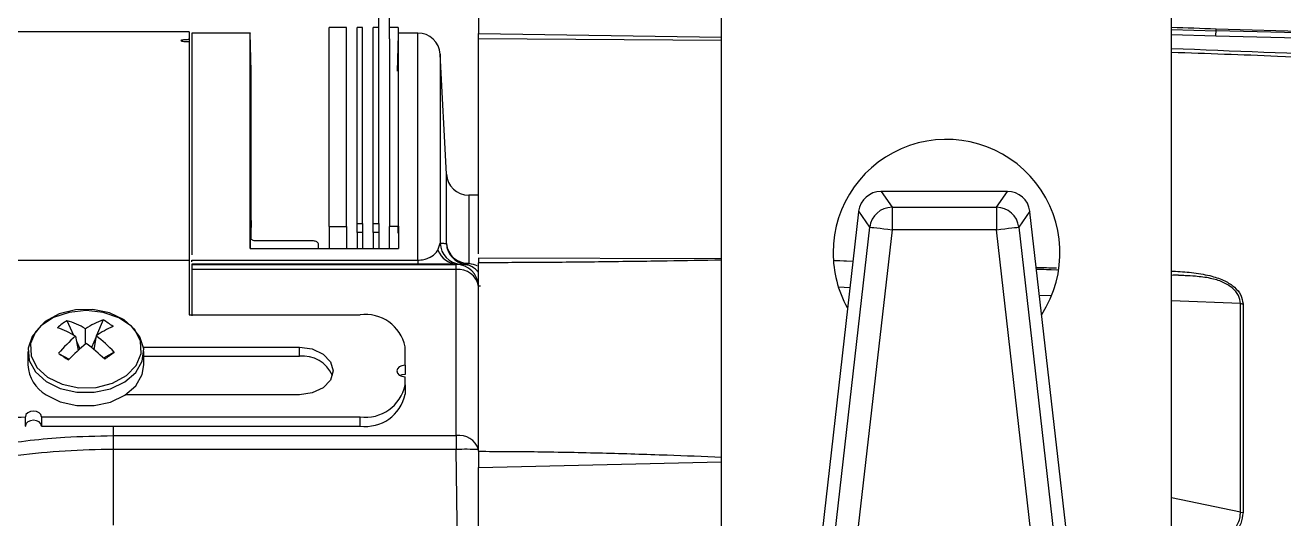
# Model space of a CAD drawing. Extents: x 16.5 to 113.1, y 4.4 to 84.5.
# Drawn here: x 80.104 to 83.599, y 37.919 to 39.288 of the extents above; entities that cross this region are included whole.
import ezdxf

# ---------------------------------------------------------------- set-up
doc = ezdxf.new("R2010")
doc.units = 0
doc.header["$MEASUREMENT"] = 0
doc.layers.add('OBJECT', color=7, linetype='CONTINUOUS')

msp = doc.modelspace()

# ---------------------------------------------------------------- linework, layer by layer
at = {"layer": 'OBJECT'}
for p, q in [((82.0376, 35.1139), (82.0376, 44.0865)), ((83.2876, 35.1139), (83.2876, 44.0865)), ((81.0854, 39.25), (81.0854, 39.4315)), ((81.1154, 39.25), (81.1154, 39.4315)), ((81.3626, 39.3262), (81.3626, 39.2648)), ((80.5586, 39.2694), (79.9786, 39.2694)), ((80.5586, 39.2694), (80.5586, 39.2481)), ((80.7289, 39.2665), (80.5667, 39.2665)), ((80.5667, 39.2665), (80.5667, 38.651)), ((80.7317, 39.1608), (80.7289, 39.2663)), ((80.9956, 39.2815), (80.9476, 39.2815)), ((80.9476, 38.7293), (80.9476, 39.2815)), ((80.9956, 38.7293), (80.9956, 39.2815)), ((81.0405, 39.2815), (81.0256, 39.2815)), ((81.0256, 38.7382), (81.0256, 39.2815)), ((81.0405, 38.7382), (81.0405, 39.2815)), ((81.0854, 39.2815), (81.0705, 39.2815)), ((81.0705, 38.7382), (81.0705, 39.2815)), ((81.1394, 39.2815), (81.1154, 39.2815)), ((81.1394, 39.2815), (81.1394, 38.7293)), ((81.1943, 39.2665), (81.1394, 39.2665)), ((81.1943, 38.6363), (81.1943, 39.2665)), ((81.3626, 39.2648), (82.0376, 39.255)), ((83.2876, 39.2759), (83.4112, 39.2726)), ((83.4107, 39.2581), (83.2876, 39.2613)), ((87.6539, 39.1659), (83.4112, 39.277)), ((83.4112, 39.2726), (83.4112, 39.277)), ((87.6539, 39.1618), (83.4112, 39.2726)), ((80.5586, 39.2481), (80.5586, 39.2427)), ((80.5586, 39.2427), (80.5586, 38.6364)), ((81.0854, 38.7382), (81.0854, 39.25)), ((81.1154, 39.25), (81.1154, 38.7293)), ((81.3626, 38.654), (81.3626, 39.2502)), ((82.0376, 39.2453), (81.3626, 39.2502)), ((83.4109, 39.2581), (83.4107, 39.2581)), ((87.6536, 39.1472), (83.4109, 39.2581)), ((81.2736, 38.8752), (81.2562, 39.2077)), ((81.2562, 39.2077), (81.2562, 38.6835)), ((80.7317, 38.7268), (80.7317, 39.1615)), ((81.2736, 38.6824), (81.2736, 38.8752)), ((80.7285, 38.8474), (80.7317, 38.7268)), ((81.3626, 38.8165), (81.3355, 38.8165)), ((81.3355, 38.8165), (81.3355, 38.6275)), ((82.8323, 38.827), (82.4803, 38.827)), ((82.481, 38.8268), (82.5112, 38.783)), ((82.8316, 38.8268), (82.481, 38.8268)), ((82.8014, 38.783), (82.8316, 38.8268)), ((82.4184, 38.7707), (82.2895, 37.6392)), ((82.4182, 38.7707), (82.2906, 37.6506)), ((82.4182, 38.7707), (82.4184, 38.7707)), ((82.4185, 38.7731), (82.4186, 38.7723)), ((82.4492, 38.7278), (82.4186, 38.7723)), ((82.5112, 38.783), (82.8014, 38.783)), ((82.5112, 38.783), (82.5112, 38.7208)), ((82.8014, 38.783), (82.8014, 38.7208)), ((82.894, 38.7723), (82.8634, 38.7278)), ((82.894, 38.7723), (82.8941, 38.7731)), ((83.0232, 37.6392), (82.8942, 38.7707)), ((82.8942, 38.7707), (82.8944, 38.7707)), ((83.022, 37.6506), (82.8944, 38.7707)), ((81.0256, 38.7382), (81.0405, 38.7382)), ((81.0256, 38.713), (81.0256, 38.7382)), ((81.0405, 38.7382), (81.0405, 38.713)), ((81.0705, 38.7382), (81.0854, 38.7382)), ((81.0705, 38.713), (81.0705, 38.7382)), ((81.0854, 38.7382), (81.0854, 38.713)), ((80.7317, 38.7181), (80.7317, 38.7268)), ((80.7317, 38.7181), (80.7317, 38.7181)), ((80.7317, 38.694), (80.7317, 38.7181)), ((80.9476, 38.7293), (80.9956, 38.7293)), ((80.9476, 38.7293), (80.9476, 38.6685)), ((80.9956, 38.7293), (80.9956, 38.6685)), ((81.0405, 38.713), (81.0256, 38.713)), ((81.0256, 38.713), (81.0256, 38.6685)), ((81.0405, 38.713), (81.0405, 38.6685)), ((81.0854, 38.713), (81.0705, 38.713)), ((81.0705, 38.713), (81.0705, 38.6685)), ((81.0854, 38.713), (81.0854, 38.6685)), ((81.1394, 38.7293), (81.1154, 38.7293)), ((81.1154, 38.6685), (81.1154, 38.7293)), ((81.1394, 38.7113), (81.1394, 38.7293)), ((82.3252, 37.6392), (82.4492, 38.7278)), ((82.5112, 38.7208), (82.3872, 37.6321)), ((82.8014, 38.7208), (82.5112, 38.7208)), ((82.9255, 37.6321), (82.8014, 38.7208)), ((82.8634, 38.7278), (82.9874, 37.6392)), ((80.7283, 38.6685), (81.1401, 38.6685)), ((80.9031, 38.6895), (80.7437, 38.6898)), ((80.9187, 38.6685), (80.9184, 38.6793)), ((81.25, 38.6642), (81.2562, 38.6835)), ((79.9786, 38.6364), (80.5586, 38.6364)), ((80.5586, 38.6364), (80.5586, 38.4844)), ((80.5667, 38.6363), (81.1943, 38.6363)), ((80.5667, 38.6316), (80.5667, 38.6363)), ((81.1943, 38.6363), (81.1943, 38.6247)), ((82.0376, 38.64), (81.3626, 38.642)), ((82.4025, 38.6326), (82.3483, 38.6349)), ((82.4025, 38.6325), (82.352, 38.6346)), ((80.5667, 38.6247), (80.5667, 38.6246)), ((81.1943, 38.6247), (80.5667, 38.6247)), ((80.5667, 38.6246), (81.3006, 38.6246)), ((80.5667, 38.6246), (80.5667, 38.6104)), ((81.3006, 38.6104), (80.5667, 38.6104)), ((80.5667, 38.6104), (80.5667, 38.4817)), ((81.3006, 38.6246), (81.3058, 38.6247)), ((81.3006, 38.6104), (81.3006, 38.6246)), ((81.3006, 38.1494), (81.3006, 38.6104)), ((81.3126, 38.6245), (81.3058, 38.6247)), ((81.3626, 38.1059), (81.3626, 38.6291)), ((82.9739, 38.6084), (82.9126, 38.611)), ((82.9676, 38.6084), (82.9126, 38.6108)), ((83.3252, 38.5932), (83.2876, 38.5948)), ((81.3679, 38.5641), (81.3626, 38.5639)), ((82.3942, 38.5599), (82.3626, 38.5612)), ((82.9541, 38.5372), (82.9208, 38.5385)), ((83.479, 38.5159), (83.2876, 38.5237)), ((80.2195, 38.4684), (80.238, 38.4281)), ((80.3199, 38.4705), (80.3016, 38.4268)), ((80.5586, 38.4844), (81.0336, 38.4844)), ((80.2433, 38.425), (80.2503, 38.3854)), ((80.2714, 38.404), (80.2712, 38.4459)), ((80.3004, 38.4238), (80.2879, 38.3938)), ((80.3008, 38.4262), (80.2942, 38.3887)), ((80.2457, 38.4114), (80.2554, 38.3901)), ((80.4321, 38.395), (80.8651, 38.395)), ((80.8651, 38.3695), (80.8651, 38.395)), ((81.1586, 38.3448), (81.1586, 38.396)), ((80.1111, 38.3824), (80.1111, 38.3454)), ((80.1965, 38.3777), (80.2262, 38.3615)), ((80.3507, 38.381), (80.3214, 38.3646)), ((80.4331, 38.3454), (80.4331, 38.3824)), ((80.4331, 38.3695), (80.8651, 38.3695)), ((81.1586, 38.3448), (81.1586, 38.3193)), ((81.1586, 38.2899), (81.1586, 38.3129)), ((81.1586, 38.2899), (81.1586, 38.2645)), ((80.8651, 38.2627), (80.3828, 38.2627)), ((80.1036, 38.2016), (80.1041, 38.2016)), ((80.1036, 38.2016), (80.1036, 38.1761)), ((80.1036, 38.1761), (80.1041, 38.1761)), ((80.1041, 38.1761), (80.1041, 38.2016)), ((80.1491, 38.2016), (81.0336, 38.2016)), ((80.1491, 38.2016), (80.1491, 38.1761)), ((80.1491, 38.1761), (81.0336, 38.1761)), ((80.3476, 38.1761), (80.3476, 38.1494)), ((81.0336, 38.1761), (81.0336, 38.2016)), ((80.3476, 38.1494), (80.3476, 38.1108)), ((80.3476, 38.1494), (81.3006, 38.1494)), ((81.3006, 38.1494), (81.3006, 38.1108)), ((80.3476, 38.1108), (80.3476, 37.901)), ((81.3006, 38.1108), (80.3476, 38.1108)), ((81.3058, 37.7755), (81.3006, 38.1108)), ((81.3626, 38.0614), (82.0376, 38.0763)), ((81.3626, 37.8937), (81.3626, 38.0614)), ((83.479, 37.9367), (83.2876, 37.9771)), ((83.479, 37.9367), (83.4861, 37.9362))]:
    msp.add_line(p, q, dxfattribs=at)
at = {"layer": 'OBJECT', "flags": 128}
for points in [[(81.1394, 39.2645), (81.1384, 39.2259), (81.1367, 39.1607)], [(82.4492, 38.7278), (82.4511, 38.7276), (82.4551, 38.7272), (82.4611, 38.7265), (82.4688, 38.7256), (82.4781, 38.7246), (82.4884, 38.7234), (82.4996, 38.7221), (82.5112, 38.7208)], [(82.8014, 38.7208), (82.813, 38.7221), (82.8242, 38.7234), (82.8346, 38.7246), (82.8438, 38.7256), (82.8515, 38.7265), (82.8575, 38.7272), (82.8615, 38.7276), (82.8634, 38.7278)], [(80.1617, 38.2995), (80.2012, 38.2802), (80.2469, 38.2699), (80.2949, 38.2697), (80.3409, 38.2795), (80.3807, 38.2984), (80.4109, 38.3248), (80.4288, 38.3563), (80.4327, 38.3901), (80.4223, 38.4232), (80.3986, 38.4527), (80.3637, 38.476), (80.3206, 38.4909), (80.2732, 38.4962), (80.2257, 38.4914), (80.1823, 38.4769), (80.1469, 38.454), (80.1226, 38.4247), (80.1116, 38.3917), (80.1148, 38.3579), (80.132, 38.3262), (80.1617, 38.2995)], [(80.1659, 38.3112), (80.206, 38.2919), (80.2525, 38.2823), (80.3009, 38.2834), (80.3465, 38.2949), (80.3848, 38.3159), (80.4121, 38.3442), (80.4257, 38.3771), (80.4242, 38.4113), (80.4078, 38.4436), (80.3782, 38.4707), (80.3382, 38.49), (80.2916, 38.4996), (80.2432, 38.4985), (80.1976, 38.487), (80.1593, 38.466), (80.132, 38.4377), (80.1184, 38.4048), (80.1199, 38.3706), (80.1363, 38.3383), (80.1659, 38.3112)], [(80.8651, 38.395), (80.9008, 38.3899), (80.9312, 38.3756), (80.9514, 38.3541), (80.9586, 38.3288), (80.9514, 38.3035), (80.9312, 38.2821), (80.9008, 38.2678), (80.8651, 38.2627)], [(80.1617, 38.2625), (80.2012, 38.2432), (80.2469, 38.2329), (80.2949, 38.2327), (80.3409, 38.2425), (80.3807, 38.2614), (80.4109, 38.2878), (80.4288, 38.3193), (80.4331, 38.3454)], [(81.1586, 38.3448), (81.1499, 38.3435), (81.1426, 38.3401), (81.1378, 38.3349), (81.1361, 38.3288), (81.1378, 38.3228), (81.1426, 38.3176), (81.1499, 38.3141), (81.1586, 38.3129)], [(81.1586, 38.3193), (81.1499, 38.3181), (81.1451, 38.3161)], [(80.1491, 38.2016), (80.1473, 38.2076), (80.1425, 38.2128), (80.1352, 38.2163), (80.1266, 38.2175), (80.1179, 38.2163), (80.1106, 38.2128), (80.1058, 38.2076), (80.1041, 38.2016)], [(80.1491, 38.1761), (80.1473, 38.1822), (80.1425, 38.1874), (80.1352, 38.1908), (80.1266, 38.192), (80.1179, 38.1908), (80.1106, 38.1874), (80.1058, 38.1822), (80.1041, 38.1761)]]:
    msp.add_lwpolyline(points, dxfattribs=at)
at = {"layer": 'OBJECT'}
for centre, radius, start, end in [((81.1943, 39.2045), 0.062, 3, 90), ((81.3626, -11.3415), 50.66, 87.68235, 87.82233), ((80.627, 39.374), 2.7861, 357.6154, 357.9153), ((82.6626, 38.6565), 0.315, 327.0561, 180), ((81.3355, 38.8785), 0.062, 183, 270), ((82.5115, 38.7203), 0.0627, 90.3087, 173.1032), ((82.8011, 38.7203), 0.0627, 6.8968, 89.6913), ((81.3181, 38.6863), 0.062, 182.5109, 264.8716), ((81.3355, 38.6855), 0.062, 182.7994, 260.9518), ((81.3337, 38.6878), 0.0603, 185.112, 271.7205), ((81.3064, 38.6847), 0.0599, 199.9391, 269.4293), ((82.6626, 38.6565), 0.315, 180, 208.766), ((81.3006, 38.5626), 0.062, 1.1518, 89.9956), ((81.3067, 38.5539), 0.0568, 10.0797, 96.1485), ((81.3269, 38.637), 0.0128, 264.8306, 312.121), ((80.3207, 38.3065), 0.1909, 122.0134, 131.8148), ((80.1568, 38.2531), 0.2242, 59.3224, 73.7603), ((80.3917, 38.2675), 0.2153, 109.4641, 124.0334), ((80.2249, 38.2977), 0.1972, 51.5104, 61.1939), ((81.0492, 38.3739), 0.1116, 11.4218, 98.0495), ((80.103, 38.1953), 0.2692, 58.5879, 70.3695), ((80.4946, 38.129), 0.3883, 130.3341, 140.1593), ((80.4501, 38.2113), 0.2617, 113.0564, 124.7897), ((80.071, 38.1224), 0.3809, 42.7658, 52.8972), ((80.6001, 38.009), 0.5139, 129.55, 137.0248), ((79.979, 38.0058), 0.4959, 45.8155, 53.6481), ((82.4183, 41.6858), 3.985, 236.1132, 236.5918), ((78.8979, 40.2878), 2.3971, 306.5243, 307.3039), ((80.8752, 38.2813), 0.0887, 23.0747, 96.5383), ((80.212, 38.3502), 0.1011, 182.7052, 240.1438), ((80.0879, 38.312), 0.1116, 191.4216, 278.0495), ((81.0492, 38.312), 0.1116, 261.9506, 348.5782), ((81.0492, 38.2866), 0.1116, 261.9507, 348.5781), ((81.3094, 38.0945), 0.0556, 17.0333, 99.1637), ((81.3309, 37.1803), 0.9311, 88.0511, 91.8659)]:
    msp.add_arc(centre, radius, start, end, dxfattribs=at)
for centre, major_axis, ratio, start_param, end_param in [((82.481, 38.7645), (0.0606, -0.017), 0.988785, 1.841761, 3.2937), ((82.8316, 38.7645), (0.0606, 0.017), 0.988785, 6.131077, 7.583017), ((82.4189, 38.7707), (0.00086, 0.0075), 0.069473, 1.372627, 1.57875), ((82.8937, 38.7707), (-0.00086, 0.0075), 0.069473, 4.704435, 4.910558)]:
    msp.add_ellipse(centre, major_axis=major_axis, ratio=ratio, start_param=start_param, end_param=end_param, dxfattribs=at)
for points, knots in [([(80.7285, 38.8474), (80.7286, 38.8905), (80.7287, 38.9766), (80.7288, 39.0803), (80.7288, 39.1634), (80.7289, 39.2235), (80.7289, 39.2566), (80.7289, 39.2704), (80.7289, 39.2664), (80.7289, 39.2663)], [0, 0, 0, 0, 0.164694, 0.329387, 0.498866, 0.668344, 0.833038, 0.997732, 1, 1, 1, 1]), ([(81.1394, 39.2645), (81.1394, 39.2638), (81.1394, 39.2621), (81.1395, 39.2311), (81.1395, 39.1774), (81.1396, 39.099), (81.1397, 38.991), (81.1398, 38.8517), (81.14, 38.7298), (81.1401, 38.6685)], [0, 0, 0, 0, 0.113769, 0.250999, 0.38823, 0.529447, 0.670665, 0.834511, 1, 1, 1, 1]), ([(81.3626, 39.2502), (81.3626, 39.2504), (81.3626, 39.2508), (81.3626, 39.2524), (81.3626, 39.2539), (81.3626, 39.2558), (81.3626, 39.2578), (81.3626, 39.2608), (81.3626, 39.2632), (81.3626, 39.2648)], [0, 0, 0, 0, 0.22696, 0.339217, 0.451476, 0.56373, 0.675988, 0.788244, 1, 1, 1, 1]), ([(83.4109, 39.2581), (83.4109, 39.2599), (83.411, 39.2636), (83.4111, 39.2684), (83.4112, 39.2717), (83.4112, 39.2723), (83.4112, 39.2726)], [0, 0, 0, 0, 0.249999, 0.499999, 0.749999, 1, 1, 1, 1]), ([(80.5586, 39.2481), (80.5568, 39.2481), (80.5526, 39.248), (80.5462, 39.2477), (80.5406, 39.2471), (80.5369, 39.2464), (80.5356, 39.2454), (80.537, 39.2445), (80.5408, 39.2437), (80.5466, 39.2431), (80.5529, 39.2427), (80.557, 39.2427), (80.5586, 39.2427)], [0, 0, 0, 0, 0.073488, 0.179791, 0.286365, 0.393528, 0.501387, 0.609762, 0.718227, 0.826269, 0.933534, 1, 1, 1, 1]), ([(83.2876, 39.2238), (83.6292, 39.2105), (84.4623, 39.1781), (85.7845, 39.0797), (86.7624, 38.974), (87.2512, 38.9211)], [0, 0, 0, 0, 0.257951, 0.629014, 1, 1, 1, 1]), ([(87.2495, 38.9066), (87.017, 38.933), (86.5441, 38.9865), (85.8215, 39.0552), (85.0745, 39.1162), (84.3252, 39.1651), (83.7268, 39.1972), (83.3856, 39.2091), (83.2876, 39.2125)], [0, 0, 0, 0, 0.176631, 0.359219, 0.547766, 0.742271, 0.925992, 1, 1, 1, 1]), ([(80.7283, 38.6685), (80.7283, 38.6825), (80.7284, 38.7104), (80.7284, 38.7506), (80.7285, 38.797), (80.7285, 38.8283), (80.7285, 38.8474)], [0, 0, 0, 0, 0.218765, 0.43753, 0.656295, 1, 1, 1, 1]), ([(82.4185, 38.7731), (82.4185, 38.7729), (82.4184, 38.7721), (82.4183, 38.7713), (82.4182, 38.7707)], [0, 0, 0, 0, 0.251095, 1, 1, 1, 1]), ([(82.8944, 38.7707), (82.8943, 38.7709), (82.8943, 38.7717), (82.8942, 38.7725), (82.8941, 38.7731)], [0, 0, 0, 0, 0.2493671, 1, 1, 1, 1]), ([(80.7284, 38.6999), (80.7284, 38.6965), (80.7284, 38.6862), (80.7284, 38.6756), (80.7284, 38.6685)], [0, 0, 0, 0, 0.3251, 1, 1, 1, 1]), ([(80.7437, 38.6898), (80.7422, 38.6899), (80.7392, 38.69), (80.7351, 38.6914), (80.7317, 38.6935), (80.729, 38.6964), (80.7286, 38.6987), (80.7284, 38.6999)], [0, 0, 0, 0, 0.172842, 0.345192, 0.529672, 0.742964, 1, 1, 1, 1]), ([(80.9184, 38.6793), (80.9182, 38.6807), (80.9177, 38.6835), (80.914, 38.6868), (80.9095, 38.6888), (80.9057, 38.6895), (80.9036, 38.6895), (80.9031, 38.6895)], [0, 0, 0, 0, 0.29148, 0.560989, 0.754894, 0.949735, 1, 1, 1, 1]), ([(80.9184, 38.6685), (80.9184, 38.6695), (80.9184, 38.6726), (80.9184, 38.6762), (80.9184, 38.6787), (80.9184, 38.6793)], [0, 0, 0, 0, 0.2818695, 0.8504501, 1, 1, 1, 1]), ([(81.2562, 38.6835), (81.2585, 38.6834), (81.2653, 38.6831), (81.2703, 38.6827), (81.2736, 38.6824)], [0, 0, 0, 0, 0.33844, 1, 1, 1, 1]), ([(81.1943, 38.6363), (81.197, 38.6364), (81.203, 38.6366), (81.2132, 38.6384), (81.2289, 38.6435), (81.2418, 38.6527), (81.2473, 38.6605), (81.25, 38.6642)], [0, 0, 0, 0, 0.0643079, 0.144324, 0.2802279, 0.6533151, 1, 1, 1, 1]), ([(81.3626, 38.642), (81.3626, 38.6421), (81.3626, 38.6423), (81.3626, 38.6359), (81.3626, 38.6305), (81.3626, 38.6291)], [0, 0, 0, 0, 0.425021, 0.850044, 1, 1, 1, 1]), ([(82.0376, 38.6362), (81.9872, 38.6354), (81.8771, 38.6336), (81.707, 38.6313), (81.5324, 38.6295), (81.4175, 38.6292), (81.3626, 38.6291)], [0, 0, 0, 0, 0.22394, 0.489698, 0.755953, 1, 1, 1, 1]), ([(81.3058, 38.6247), (81.2962, 38.6247), (81.283, 38.6247), (81.2479, 38.6247), (81.2211, 38.6247), (81.202, 38.6247), (81.1943, 38.6247)], [0, 0, 0, 0, 0.4849631, 0.6758982, 0.8683927, 1, 1, 1, 1]), ([(81.3258, 38.6242), (81.3252, 38.6243), (81.3222, 38.6243), (81.3177, 38.6244), (81.3134, 38.6245), (81.3126, 38.6245)], [0, 0, 0, 0, 0.1690993, 0.845499, 1, 1, 1, 1]), ([(81.3626, 38.6013), (81.361, 38.6038), (81.3573, 38.6096), (81.3478, 38.6163), (81.3378, 38.6216), (81.3289, 38.6235), (81.3258, 38.6242)], [0, 0, 0, 0, 0.293555, 0.667633, 0.881098, 1, 1, 1, 1]), ([(81.3355, 38.6275), (81.3441, 38.626), (81.3529, 38.6244), (81.3585, 38.6216), (81.3586, 38.6215)], [0, 0, 0, 0, 0.969908, 1, 1, 1, 1]), ([(82.912, 38.616), (82.9307, 38.6157), (82.9496, 38.6153), (82.9684, 38.6148), (82.9684, 38.6148)], [0, 0, 0, 0, 0.996243, 1, 1, 1, 1]), ([(83.2876, 38.606), (83.2913, 38.6059), (83.312, 38.605), (83.35, 38.6017), (83.397, 38.5938), (83.436, 38.58), (83.4637, 38.5619), (83.4822, 38.5398), (83.4848, 38.5235), (83.4861, 38.5154)], [0, 0, 0, 0, 0.04088, 0.227855, 0.418299, 0.567523, 0.70923, 0.854708, 1, 1, 1, 1]), ([(83.3252, 38.5932), (83.3206, 38.5935), (83.3095, 38.5942), (83.2986, 38.5946), (83.2922, 38.5949)], [0, 0, 0, 0, 0.41689, 1, 1, 1, 1]), ([(83.479, 38.5159), (83.4779, 38.5236), (83.4755, 38.5389), (83.4576, 38.5597), (83.4305, 38.5763), (83.3943, 38.5872), (83.3581, 38.5914), (83.3348, 38.5927), (83.3252, 38.5932)], [0, 0, 0, 0, 0.169474, 0.339572, 0.508222, 0.676895, 0.867999, 1, 1, 1, 1]), ([(83.479, 37.9367), (83.479, 38.0422), (83.479, 38.2533), (83.479, 38.4283), (83.479, 38.5159)], [0, 0, 0, 0, 0.499779, 1, 1, 1, 1]), ([(83.479, 38.5159), (83.4802, 38.5158), (83.4826, 38.5155), (83.4849, 38.5154), (83.4861, 38.5154)], [0, 0, 0, 0, 0.500001, 1, 1, 1, 1]), ([(83.4861, 38.5154), (83.4861, 38.4278), (83.4862, 38.2528), (83.4861, 38.0418), (83.4861, 37.9362)], [0, 0, 0, 0, 0.500003, 1, 1, 1, 1]), ([(79.8465, 38.0853), (79.9046, 38.0988), (80.0225, 38.1261), (80.1934, 38.1462), (80.303, 38.1484), (80.3476, 38.1494)], [0, 0, 0, 0, 0.365392, 0.741453, 1, 1, 1, 1]), ([(80.3476, 38.1108), (80.3476, 38.1108), (80.3032, 38.1108), (80.2142, 38.108), (80.0856, 38.0954), (79.9633, 38.0766), (79.8868, 38.0586), (79.8494, 38.0506), (79.8494, 38.0506)], [0, 0, 0, 0, 0.0000046, 0.2588995, 0.5177956, 0.7589014, 0.9999956, 1, 1, 1, 1]), ([(81.3626, 38.1059), (81.4175, 38.1057), (81.5323, 38.1052), (81.707, 38.1015), (81.8771, 38.0963), (81.9872, 38.0919), (82.0376, 38.0899)], [0, 0, 0, 0, 0.24402, 0.510283, 0.77599, 1, 1, 1, 1]), ([(81.3626, 38.1059), (81.3626, 38.1003), (81.3626, 38.0889), (81.3626, 38.0728), (81.3626, 38.0638), (81.3626, 38.0614)], [0, 0, 0, 0, 0.425024, 0.850045, 1, 1, 1, 1]), ([(83.2876, 37.8594), (83.2896, 37.859), (83.3083, 37.8555), (83.3432, 37.8499), (83.3896, 37.848), (83.4225, 37.8578), (83.4426, 37.8696), (83.4549, 37.8802), (83.4655, 37.8931), (83.4734, 37.9073), (83.4783, 37.9224), (83.4788, 37.9324), (83.479, 37.9367)], [0, 0, 0, 0, 0.02397, 0.221866, 0.412852, 0.559625, 0.626325, 0.706786, 0.771644, 0.853474, 0.936537, 1, 1, 1, 1]), ([(83.4861, 37.9362), (83.4848, 37.9258), (83.4821, 37.9048), (83.4635, 37.8767), (83.4359, 37.8538), (83.3888, 37.8341), (83.3371, 37.8279), (83.2991, 37.8282), (83.2876, 37.8283)], [0, 0, 0, 0, 0.145404, 0.291057, 0.43334, 0.582158, 0.872463, 1, 1, 1, 1])]:
    msp.add_open_spline(points, degree=3, knots=knots, dxfattribs=at)

doc.saveas('drawing.dxf')
